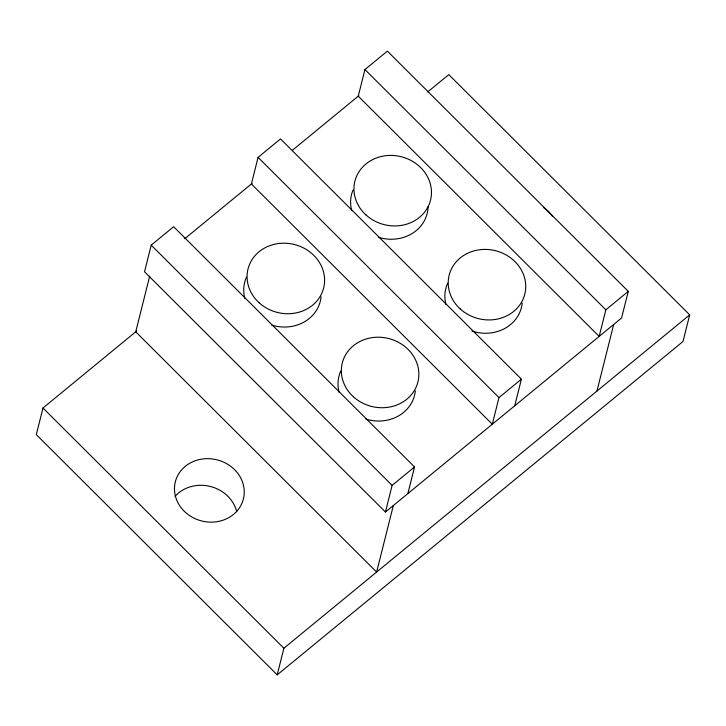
<?xml version="1.0" encoding="UTF-8"?>
<svg xmlns="http://www.w3.org/2000/svg" width="726" height="726" viewBox="0 0 726 726"><rect width="100%" height="100%" fill="white"/><g stroke="black" fill="none" stroke-linecap="round" stroke-linejoin="round"><path stroke-width="1.09" d="M136.769 330.956L42.988 408.003L36.3 434.62L277.205 674.871L683.012 341.483L689.7 314.857L448.795 74.615L427.759 91.893M407.858 493.58L414.546 466.963L173.641 226.712L151.217 245.143L144.528 271.76L385.433 512.012L621.583 317.997L628.271 291.38L387.375 51.129L364.942 69.551L358.263 96.177L599.159 336.419L605.847 309.802L628.271 291.38M149.701 276.179L135.726 331.818L376.622 572.061L393.338 505.514M258.084 157.351L251.396 183.968L492.301 424.22L498.98 397.594L521.413 379.172L280.508 138.92L258.084 157.351L498.98 397.594M277.205 674.871L283.884 648.245L689.7 314.857M385.433 512.012L392.122 485.385L414.546 466.963M514.725 405.789L521.413 379.172M596.963 391.042L613.679 324.495M184.785 238.691L252.113 183.379M292.342 150.327L358.789 95.741M364.942 69.551L605.847 309.802M151.217 245.143L392.122 485.385M42.988 408.003L283.884 648.245M175.03 496.402A35.093 31.517 14.1 0 1 210.268 486.438A35.093 31.517 14.1 0 1 236.74 511.757M543.756 207.7A35.093 31.517 14.1 0 1 552.522 216.448M415.354 390.878A38.995 35.02 14.1 0 1 365.868 419.074M339.087 392.367A38.995 35.02 14.1 0 1 340.757 371.05M321.092 296.87A38.995 35.02 14.1 0 1 271.606 325.066M244.834 298.368A38.995 35.02 14.1 0 1 246.495 277.051M522.221 303.087A38.995 35.02 14.1 0 1 471.855 331.002M445.955 304.575A38.995 35.02 14.1 0 1 447.615 283.258M428.122 206.583A38.995 35.02 14.1 0 1 378.473 237.275M351.693 210.576A38.995 35.02 14.1 0 1 353.027 190.021M185.502 512.429A35.093 31.517 14.1 0 0 243.337 499.179A35.093 31.517 14.1 0 0 199.233 459.594A35.093 31.517 14.1 0 0 185.502 512.429M353.371 396.741A38.995 35.02 14.1 0 0 417.786 382.484A38.995 35.02 14.1 0 0 369.144 338.18A38.995 35.02 14.1 0 0 353.371 396.741M259.109 302.742A38.995 35.02 14.1 0 0 323.524 288.476A38.995 35.02 14.1 0 0 274.882 244.172A38.995 35.02 14.1 0 0 259.109 302.742M460.239 308.949A38.995 35.02 14.1 0 0 524.653 294.692A38.995 35.02 14.1 0 0 476.011 250.388A38.995 35.02 14.1 0 0 460.239 308.949M365.977 214.941A38.995 35.02 14.1 0 0 430.391 200.685A38.995 35.02 14.1 0 0 381.749 156.38A38.995 35.02 14.1 0 0 365.977 214.941"/></g></svg>
